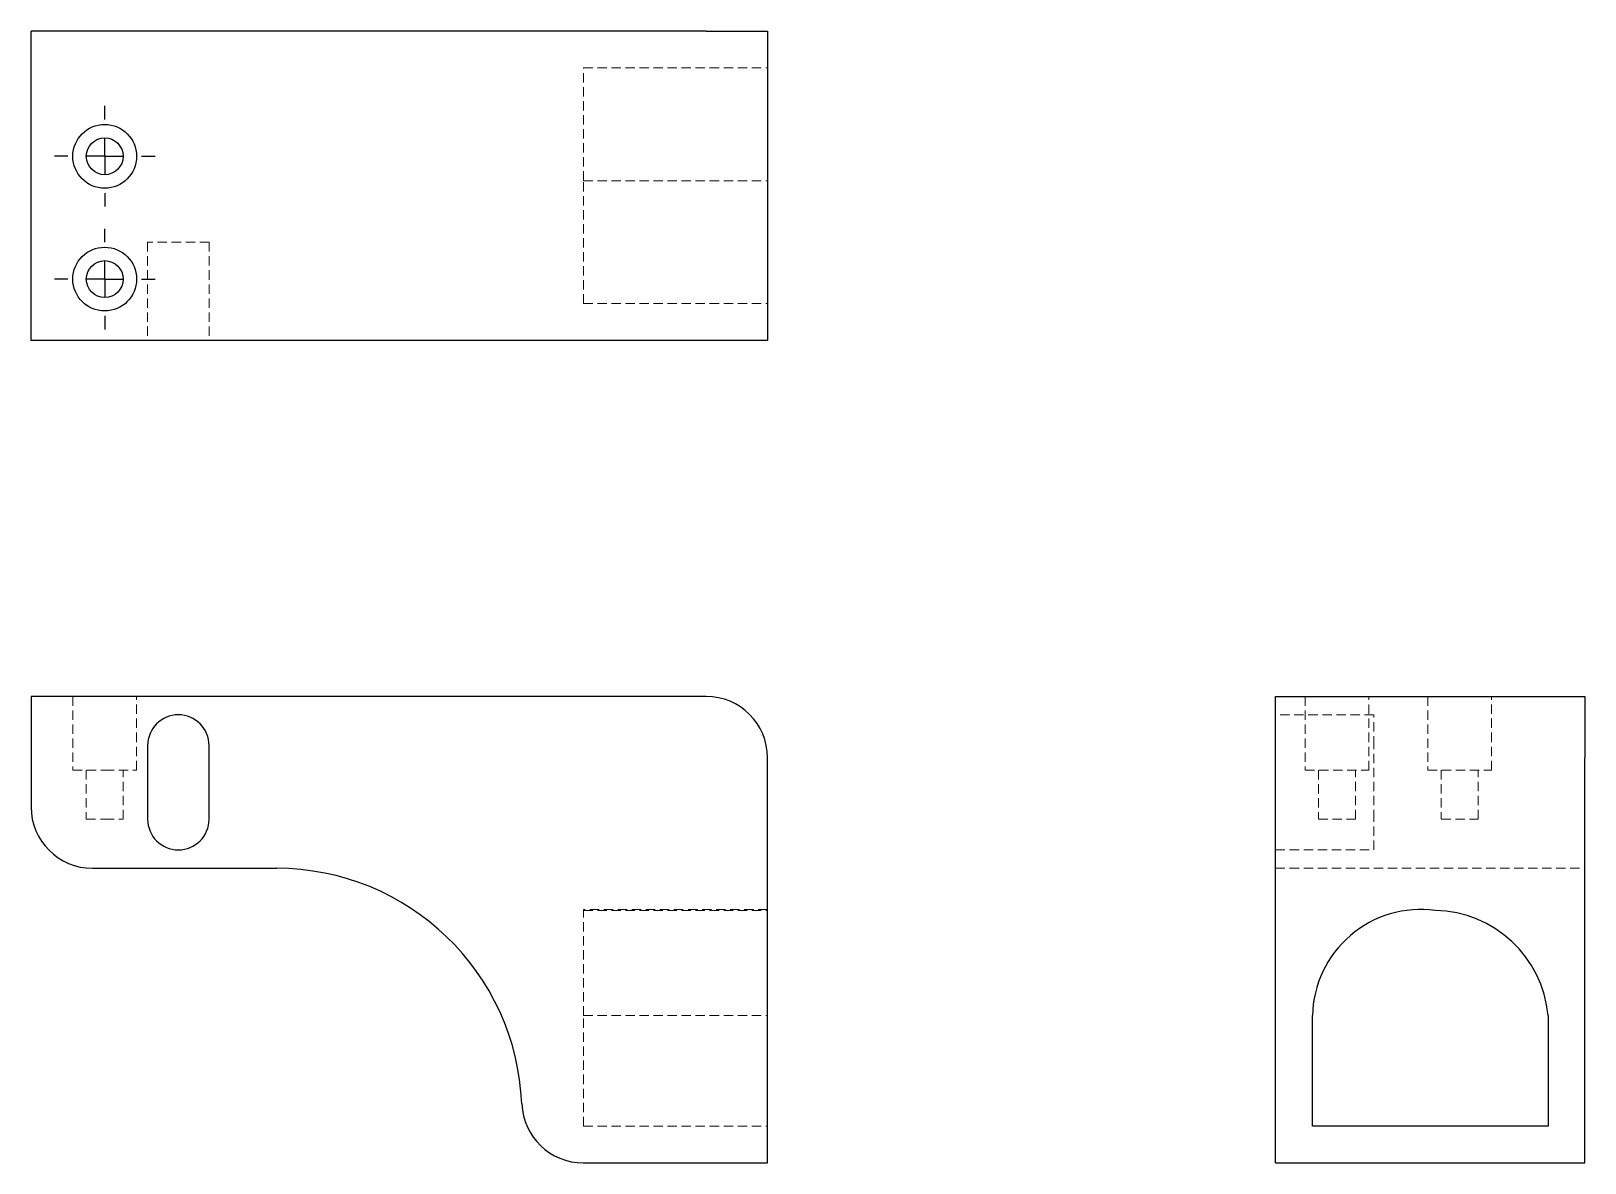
# Model space of a CAD drawing. Header units: millimetres. Extents: x 33 to 244, y 25 to 179.
import ezdxf

# ---------------------------------------------------------------- set-up
doc = ezdxf.new("R2010")
doc.units = ezdxf.units.MM
doc.linetypes.add('HIDDEN', pattern=[1.905, 1.27, -0.635])
doc.layers.add('10', color=7, linetype='Continuous')

# ---------------------------------------------------------------- blocks, each defined once
blk = doc.blocks.new('SW_CENTERMARKSYMBOL_0')
at = {"layer": '10', "color": 0}
for p, q in [((0, 5), (0, 6.83)), ((0, 0), (0, 2.5)), ((-5, 0), (-6.83, 0)), ((0, 0), (-2.5, 0)), ((0, 0), (0, -2.5)), ((0, 0), (2.5, 0)), ((5, 0), (6.83, 0)), ((0, -5), (0, -6.83))]:
    blk.add_line(p, q, dxfattribs=at)
blk = doc.blocks.new('SW_CENTERMARKSYMBOL_1')
at = {"layer": '10', "color": 0}
for p, q in [((0, 5), (0, 6.83)), ((0, 0), (0, 2.5)), ((-5, 0), (-6.83, 0)), ((0, 0), (-2.5, 0)), ((0, 0), (0, -2.5)), ((0, 0), (2.5, 0)), ((5, 0), (6.83, 0)), ((0, -5), (0, -6.83))]:
    blk.add_line(p, q, dxfattribs=at)

msp = doc.modelspace()

# ---------------------------------------------------------------- linework, layer by layer
at = {"color": 7, "linetype": 'Continuous', "lineweight": 25}
for p, q in [((33, 137), (33, 179)), ((124.67, 179), (33, 179)), ((124.67, 179), (133, 179)), ((133, 179), (133, 137)), ((124.67, 137), (33, 137)), ((133, 137), (124.67, 137)), ((124.67, 88.67), (33, 88.67)), ((33, 88.67), (33, 73.67)), ((202, 88.67), (244, 88.67)), ((202, 80.33), (202, 88.67)), ((244, 88.67), (244, 80.33)), ((48.83, 82), (48.83, 72)), ((57.17, 72), (57.17, 82)), ((133, 25.33), (133, 80.33)), ((202, 25.33), (202, 80.33)), ((244, 25.33), (244, 80.33)), ((41.33, 65.33), (66.33, 65.33)), ((207, 30.33), (207, 45.33)), ((239, 45.33), (239, 30.33)), ((239, 30.33), (207, 30.33)), ((107.97, 25.33), (133, 25.33)), ((202, 25.33), (244, 25.33))]:
    msp.add_line(p, q, dxfattribs=at)
at = {"color": 7, "linetype": 'HIDDEN', "lineweight": 18}
for p, q in [((108, 158.69), (108, 174)), ((108, 174), (133, 174)), ((108, 142), (108, 158.69)), ((108, 158.69), (133, 158.69)), ((57.17, 150.33), (48.83, 150.33)), ((48.83, 150.33), (48.83, 137)), ((57.17, 150.33), (57.17, 137)), ((108, 142), (133, 142)), ((38.67, 88.67), (38.67, 78.67)), ((47.33, 78.67), (47.33, 88.67)), ((206, 88.67), (206, 78.67)), ((214.67, 78.67), (214.67, 88.67)), ((222.67, 88.67), (222.67, 78.67)), ((231.33, 78.67), (231.33, 88.67)), ((215.33, 86.17), (202, 86.17)), ((215.33, 82), (215.33, 86.17)), ((215.33, 72), (215.33, 82)), ((38.67, 78.67), (43, 78.67)), ((40.5, 78.67), (40.5, 72)), ((43, 78.67), (47.33, 78.67)), ((45.5, 72), (45.5, 78.67)), ((206, 78.67), (214.67, 78.67)), ((207.83, 78.67), (207.83, 72)), ((212.83, 72), (212.83, 78.67)), ((222.67, 78.67), (231.33, 78.67)), ((224.5, 78.67), (224.5, 72)), ((229.5, 72), (229.5, 78.67)), ((40.5, 72), (43, 72)), ((43, 72), (45.5, 72)), ((207.83, 72), (212.83, 72)), ((215.33, 67.83), (215.33, 72)), ((224.5, 72), (229.5, 72)), ((202, 67.83), (215.33, 67.83)), ((202, 65.33), (244, 65.33)), ((108, 45.33), (108, 59.76)), ((133, 59.76), (108, 59.76)), ((108, 59.62), (133, 59.62)), ((108, 30.33), (108, 45.33)), ((108, 45.33), (133, 45.33)), ((108, 30.33), (133, 30.33))]:
    msp.add_line(p, q, dxfattribs=at)
at = {"color": 7, "linetype": 'Continuous', "lineweight": 25}
for centre, radius in [((43, 162), 4.33), ((43, 162), 2.5), ((43, 145.33), 4.33), ((43, 145.33), 2.5)]:
    msp.add_circle(centre, radius, dxfattribs=at)
for centre, radius, start, end in [((124.67, 80.33), 8.33, 0, 90), ((53, 82), 4.17, 0, 180), ((41.33, 73.67), 8.33, 180, 270), ((53, 72), 4.17, 180, 0), ((66.33, 32), 33.33, 2.2924, 90), ((221.73, 45.02), 14.73, 82.3544, 178.7883), ((223.32, 43.88), 15.75, 5.29, 88.6489), ((107.97, 33.67), 8.33, 182.2924, 270)]:
    msp.add_arc(centre, radius, start, end, dxfattribs=at)

# ---------------------------------------------------------------- block references
at = {"layer": '10'}
for name, p in [('SW_CENTERMARKSYMBOL_0', (43, 162)), ('SW_CENTERMARKSYMBOL_1', (43, 145.33))]:
    msp.add_blockref(name, p, dxfattribs=at)

doc.saveas('drawing.dxf')
